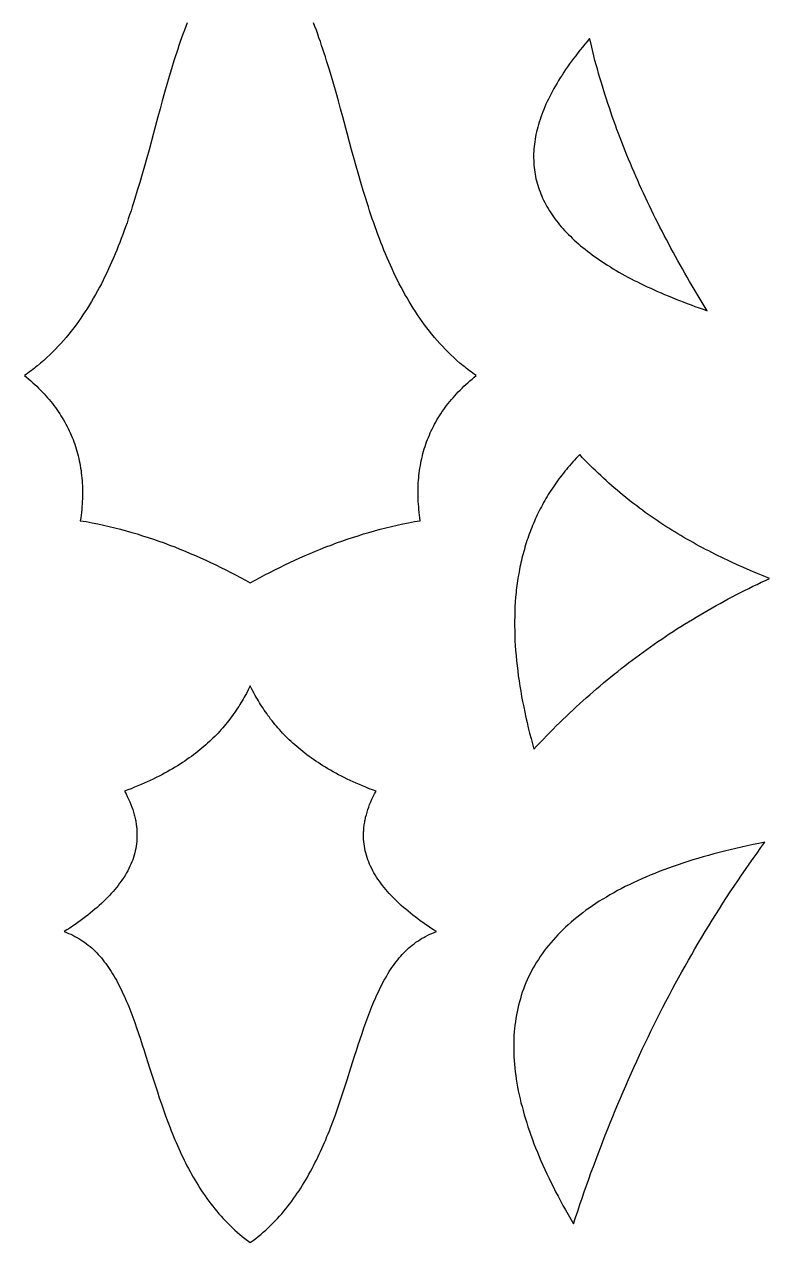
# Model space of a CAD drawing. Extents: x -4113 to -3113, y 1469 to 2469.
# Drawn here: x -3929.5 to -3853.3, y 1818.1 to 1942.6 of the extents above; entities that cross this region are included whole.
import ezdxf

# ---------------------------------------------------------------- set-up
doc = ezdxf.new("R2010")
doc.units = 0
doc.layers.add('PLAN_1', color=18, linetype='CONTINUOUS')

msp = doc.modelspace()

# ---------------------------------------------------------------- linework, layer by layer
at = {"layer": 'PLAN_1'}
msp.add_lwpolyline([(-3912.83, 1942.72), (-3912.97, 1942.34), (-3913.11, 1941.96), (-3913.25, 1941.58), (-3913.39, 1941.19), (-3913.53, 1940.81), (-3913.66, 1940.42), (-3913.79, 1940.02), (-3913.92, 1939.63), (-3914.05, 1939.24), (-3914.17, 1938.84), (-3914.42, 1938.04), (-3914.66, 1937.23), (-3914.9, 1936.42), (-3915.13, 1935.6), (-3915.36, 1934.77), (-3915.59, 1933.94), (-3915.82, 1933.11), (-3916.27, 1931.44), (-3916.72, 1929.76), (-3916.95, 1928.92), (-3917.19, 1928.09), (-3917.43, 1927.25), (-3917.67, 1926.42), (-3917.92, 1925.58), (-3918.17, 1924.76), (-3918.3, 1924.34), (-3918.43, 1923.93), (-3918.56, 1923.52), (-3918.7, 1923.11), (-3918.84, 1922.7), (-3918.97, 1922.3), (-3919.12, 1921.89), (-3919.26, 1921.49), (-3919.41, 1921.09), (-3919.56, 1920.69), (-3919.71, 1920.29), (-3919.86, 1919.9), (-3920.02, 1919.5), (-3920.18, 1919.11), (-3920.35, 1918.72), (-3920.51, 1918.34), (-3920.68, 1917.95), (-3920.86, 1917.57), (-3921.03, 1917.19), (-3921.22, 1916.81), (-3921.4, 1916.44), (-3921.59, 1916.07), (-3921.78, 1915.7), (-3921.98, 1915.33), (-3922.18, 1914.97), (-3922.38, 1914.61), (-3922.59, 1914.26), (-3922.8, 1913.91), (-3923.02, 1913.56), (-3923.24, 1913.21), (-3923.47, 1912.87), (-3923.7, 1912.53), (-3923.93, 1912.2), (-3924.17, 1911.87), (-3924.42, 1911.54), (-3924.67, 1911.22), (-3924.93, 1910.9), (-3925.19, 1910.58), (-3925.46, 1910.27), (-3925.73, 1909.97), (-3926.01, 1909.67), (-3926.29, 1909.37), (-3926.58, 1909.08), (-3926.87, 1908.79), (-3927.18, 1908.51), (-3927.48, 1908.23), (-3927.8, 1907.96), (-3928.12, 1907.69), (-3928.28, 1907.56), (-3928.44, 1907.43), (-3928.61, 1907.3), (-3928.78, 1907.17), (-3928.94, 1907.05), (-3929.11, 1906.92), (-3929.29, 1906.8), (-3929.46, 1906.68), (-3929.24, 1906.5), (-3929.02, 1906.32), (-3928.81, 1906.14), (-3928.61, 1905.95), (-3928.4, 1905.77), (-3928.2, 1905.58), (-3928.01, 1905.39), (-3927.82, 1905.2), (-3927.63, 1905.01), (-3927.45, 1904.81), (-3927.27, 1904.62), (-3927.1, 1904.42), (-3926.93, 1904.22), (-3926.76, 1904.02), (-3926.6, 1903.82), (-3926.44, 1903.62), (-3926.29, 1903.41), (-3926.14, 1903.2), (-3925.99, 1902.99), (-3925.85, 1902.78), (-3925.72, 1902.57), (-3925.58, 1902.36), (-3925.45, 1902.14), (-3925.33, 1901.92), (-3925.21, 1901.71), (-3925.09, 1901.49), (-3924.98, 1901.26), (-3924.87, 1901.04), (-3924.77, 1900.81), (-3924.67, 1900.59), (-3924.57, 1900.36), (-3924.48, 1900.13), (-3924.39, 1899.89), (-3924.31, 1899.66), (-3924.23, 1899.42), (-3924.16, 1899.19), (-3924.09, 1898.95), (-3924.02, 1898.71), (-3923.96, 1898.47), (-3923.9, 1898.22), (-3923.85, 1897.98), (-3923.8, 1897.73), (-3923.75, 1897.48), (-3923.71, 1897.23), (-3923.67, 1896.98), (-3923.64, 1896.72), (-3923.61, 1896.46), (-3923.58, 1896.21), (-3923.56, 1895.95), (-3923.54, 1895.69), (-3923.53, 1895.42), (-3923.52, 1895.16), (-3923.52, 1894.89), (-3923.52, 1894.63), (-3923.52, 1894.36), (-3923.53, 1894.08), (-3923.54, 1893.81), (-3923.56, 1893.54), (-3923.58, 1893.26), (-3923.6, 1892.98), (-3923.63, 1892.7), (-3923.66, 1892.42), (-3923.7, 1892.14), (-3923.74, 1891.85), (-3923.44, 1891.8), (-3923.14, 1891.75), (-3922.54, 1891.64), (-3921.95, 1891.52), (-3921.37, 1891.39), (-3920.78, 1891.26), (-3920.21, 1891.11), (-3919.63, 1890.97), (-3919.06, 1890.81), (-3918.49, 1890.65), (-3917.93, 1890.49), (-3917.37, 1890.31), (-3916.82, 1890.14), (-3916.27, 1889.95), (-3915.72, 1889.76), (-3915.17, 1889.57), (-3914.63, 1889.36), (-3914.09, 1889.16), (-3913.56, 1888.94), (-3913.03, 1888.73), (-3912.5, 1888.51), (-3911.97, 1888.28), (-3911.45, 1888.05), (-3910.93, 1887.81), (-3910.42, 1887.57), (-3909.9, 1887.32), (-3909.39, 1887.07), (-3908.88, 1886.82), (-3908.37, 1886.56), (-3907.87, 1886.3), (-3907.37, 1886.04), (-3906.87, 1885.77), (-3906.37, 1885.5), (-3905.87, 1885.77), (-3905.37, 1886.04), (-3904.87, 1886.3), (-3904.37, 1886.56), (-3903.86, 1886.82), (-3903.35, 1887.07), (-3902.84, 1887.32), (-3902.32, 1887.57), (-3901.81, 1887.81), (-3901.29, 1888.05), (-3900.76, 1888.28), (-3900.24, 1888.51), (-3899.71, 1888.73), (-3899.18, 1888.94), (-3898.64, 1889.16), (-3898.1, 1889.36), (-3897.56, 1889.57), (-3897.02, 1889.76), (-3896.47, 1889.95), (-3895.92, 1890.14), (-3895.36, 1890.31), (-3894.81, 1890.49), (-3894.24, 1890.65), (-3893.68, 1890.81), (-3893.11, 1890.97), (-3892.53, 1891.11), (-3891.95, 1891.26), (-3891.37, 1891.39), (-3890.78, 1891.52), (-3890.19, 1891.64), (-3889.6, 1891.75), (-3889.3, 1891.8), (-3889, 1891.85), (-3889.04, 1892.14), (-3889.08, 1892.42), (-3889.11, 1892.7), (-3889.14, 1892.98), (-3889.16, 1893.26), (-3889.18, 1893.54), (-3889.2, 1893.81), (-3889.21, 1894.08), (-3889.22, 1894.36), (-3889.22, 1894.63), (-3889.22, 1894.89), (-3889.22, 1895.16), (-3889.21, 1895.42), (-3889.2, 1895.69), (-3889.18, 1895.95), (-3889.16, 1896.21), (-3889.13, 1896.46), (-3889.11, 1896.72), (-3889.07, 1896.98), (-3889.03, 1897.23), (-3888.99, 1897.48), (-3888.95, 1897.73), (-3888.9, 1897.98), (-3888.84, 1898.22), (-3888.78, 1898.47), (-3888.72, 1898.71), (-3888.66, 1898.95), (-3888.59, 1899.19), (-3888.51, 1899.42), (-3888.43, 1899.66), (-3888.35, 1899.89), (-3888.26, 1900.13), (-3888.17, 1900.36), (-3888.07, 1900.59), (-3887.97, 1900.81), (-3887.87, 1901.04), (-3887.76, 1901.26), (-3887.65, 1901.49), (-3887.53, 1901.71), (-3887.41, 1901.92), (-3887.29, 1902.14), (-3887.16, 1902.36), (-3887.03, 1902.57), (-3886.89, 1902.78), (-3886.75, 1902.99), (-3886.6, 1903.2), (-3886.45, 1903.41), (-3886.3, 1903.62), (-3886.14, 1903.82), (-3885.98, 1904.02), (-3885.81, 1904.22), (-3885.64, 1904.42), (-3885.47, 1904.62), (-3885.29, 1904.81), (-3885.11, 1905.01), (-3884.92, 1905.2), (-3884.73, 1905.39), (-3884.53, 1905.58), (-3884.33, 1905.77), (-3884.13, 1905.95), (-3883.92, 1906.14), (-3883.71, 1906.32), (-3883.49, 1906.5), (-3883.27, 1906.68), (-3883.45, 1906.8), (-3883.62, 1906.92), (-3883.79, 1907.05), (-3883.96, 1907.17), (-3884.13, 1907.3), (-3884.29, 1907.43), (-3884.45, 1907.56), (-3884.62, 1907.69), (-3884.94, 1907.96), (-3885.25, 1908.23), (-3885.56, 1908.51), (-3885.86, 1908.79), (-3886.15, 1909.08), (-3886.44, 1909.37), (-3886.73, 1909.67), (-3887, 1909.97), (-3887.28, 1910.27), (-3887.54, 1910.58), (-3887.81, 1910.9), (-3888.06, 1911.22), (-3888.31, 1911.54), (-3888.56, 1911.87), (-3888.8, 1912.2), (-3889.04, 1912.53), (-3889.27, 1912.87), (-3889.49, 1913.21), (-3889.71, 1913.56), (-3889.93, 1913.91), (-3890.14, 1914.26), (-3890.35, 1914.61), (-3890.56, 1914.97), (-3890.76, 1915.33), (-3890.95, 1915.7), (-3891.15, 1916.07), (-3891.33, 1916.44), (-3891.52, 1916.81), (-3891.7, 1917.19), (-3891.88, 1917.57), (-3892.05, 1917.95), (-3892.22, 1918.34), (-3892.39, 1918.72), (-3892.55, 1919.11), (-3892.71, 1919.5), (-3892.87, 1919.9), (-3893.02, 1920.29), (-3893.18, 1920.69), (-3893.33, 1921.09), (-3893.47, 1921.49), (-3893.62, 1921.89), (-3893.76, 1922.3), (-3893.9, 1922.7), (-3894.04, 1923.11), (-3894.17, 1923.52), (-3894.3, 1923.93), (-3894.44, 1924.34), (-3894.57, 1924.76), (-3894.82, 1925.58), (-3895.07, 1926.42), (-3895.31, 1927.25), (-3895.55, 1928.09), (-3895.78, 1928.92), (-3896.01, 1929.76), (-3896.47, 1931.44), (-3896.92, 1933.11), (-3897.15, 1933.94), (-3897.37, 1934.77), (-3897.6, 1935.6), (-3897.84, 1936.42), (-3898.08, 1937.23), (-3898.32, 1938.04), (-3898.57, 1938.84), (-3898.69, 1939.24), (-3898.82, 1939.63), (-3898.95, 1940.02), (-3899.08, 1940.42), (-3899.21, 1940.81), (-3899.35, 1941.19), (-3899.48, 1941.58), (-3899.62, 1941.96), (-3899.77, 1942.34), (-3899.91, 1942.72)], dxfattribs=at)
for points in [[(-3871.69, 1941.12), (-3871.94, 1940.83), (-3872.19, 1940.53), (-3872.42, 1940.24), (-3872.66, 1939.95), (-3872.89, 1939.66), (-3873.11, 1939.37), (-3873.33, 1939.09), (-3873.54, 1938.8), (-3873.74, 1938.52), (-3873.94, 1938.23), (-3874.14, 1937.95), (-3874.33, 1937.67), (-3874.51, 1937.39), (-3874.69, 1937.12), (-3874.86, 1936.84), (-3875.02, 1936.56), (-3875.18, 1936.29), (-3875.34, 1936.02), (-3875.49, 1935.75), (-3875.63, 1935.48), (-3875.77, 1935.21), (-3875.9, 1934.94), (-3876.03, 1934.67), (-3876.15, 1934.41), (-3876.26, 1934.14), (-3876.37, 1933.88), (-3876.48, 1933.62), (-3876.58, 1933.36), (-3876.67, 1933.1), (-3876.76, 1932.84), (-3876.84, 1932.59), (-3876.92, 1932.33), (-3876.99, 1932.08), (-3877.05, 1931.82), (-3877.11, 1931.57), (-3877.17, 1931.32), (-3877.22, 1931.07), (-3877.26, 1930.83), (-3877.3, 1930.58), (-3877.33, 1930.33), (-3877.36, 1930.09), (-3877.38, 1929.85), (-3877.39, 1929.6), (-3877.41, 1929.36), (-3877.41, 1929.12), (-3877.41, 1928.89), (-3877.4, 1928.65), (-3877.39, 1928.41), (-3877.38, 1928.18), (-3877.36, 1927.95), (-3877.33, 1927.71), (-3877.3, 1927.48), (-3877.26, 1927.25), (-3877.22, 1927.02), (-3877.17, 1926.8), (-3877.11, 1926.57), (-3877.05, 1926.35), (-3876.99, 1926.12), (-3876.92, 1925.9), (-3876.84, 1925.68), (-3876.76, 1925.46), (-3876.68, 1925.24), (-3876.59, 1925.02), (-3876.49, 1924.8), (-3876.39, 1924.59), (-3876.28, 1924.37), (-3876.17, 1924.16), (-3876.05, 1923.95), (-3875.93, 1923.74), (-3875.8, 1923.53), (-3875.67, 1923.32), (-3875.53, 1923.11), (-3875.39, 1922.91), (-3875.24, 1922.7), (-3875.08, 1922.5), (-3874.92, 1922.3), (-3874.76, 1922.09), (-3874.59, 1921.89), (-3874.42, 1921.7), (-3874.24, 1921.5), (-3874.05, 1921.3), (-3873.86, 1921.1), (-3873.66, 1920.91), (-3873.46, 1920.72), (-3873.26, 1920.52), (-3873.05, 1920.33), (-3872.83, 1920.14), (-3872.61, 1919.95), (-3872.38, 1919.77), (-3872.15, 1919.58), (-3871.92, 1919.39), (-3871.68, 1919.21), (-3871.43, 1919.03), (-3871.18, 1918.85), (-3870.92, 1918.66), (-3870.66, 1918.48), (-3870.39, 1918.31), (-3870.12, 1918.13), (-3869.85, 1917.95), (-3869.56, 1917.78), (-3869.28, 1917.6), (-3868.99, 1917.43), (-3868.69, 1917.26), (-3868.39, 1917.09), (-3868.08, 1916.92), (-3867.77, 1916.75), (-3867.45, 1916.58), (-3867.13, 1916.41), (-3866.81, 1916.25), (-3866.48, 1916.08), (-3866.14, 1915.92), (-3865.8, 1915.76), (-3865.45, 1915.6), (-3865.1, 1915.44), (-3864.75, 1915.28), (-3864.38, 1915.12), (-3864.02, 1914.97), (-3863.65, 1914.81), (-3863.27, 1914.66), (-3862.89, 1914.5), (-3862.51, 1914.35), (-3862.12, 1914.2), (-3861.72, 1914.05), (-3861.32, 1913.9), (-3860.92, 1913.75), (-3860.51, 1913.6), (-3860.1, 1913.46), (-3859.68, 1913.31), (-3860.2, 1914.16), (-3860.71, 1915.01), (-3861.22, 1915.86), (-3861.47, 1916.29), (-3861.71, 1916.72), (-3861.96, 1917.14), (-3862.2, 1917.57), (-3862.44, 1918), (-3862.68, 1918.42), (-3862.92, 1918.85), (-3863.15, 1919.28), (-3863.38, 1919.71), (-3863.61, 1920.14), (-3863.84, 1920.57), (-3864.06, 1921), (-3864.29, 1921.42), (-3864.51, 1921.85), (-3864.72, 1922.29), (-3864.94, 1922.72), (-3865.15, 1923.15), (-3865.36, 1923.58), (-3865.57, 1924.01), (-3865.78, 1924.44), (-3865.98, 1924.87), (-3866.18, 1925.31), (-3866.38, 1925.74), (-3866.58, 1926.17), (-3866.77, 1926.61), (-3866.96, 1927.04), (-3867.15, 1927.47), (-3867.34, 1927.91), (-3867.52, 1928.34), (-3867.7, 1928.78), (-3867.88, 1929.21), (-3868.06, 1929.65), (-3868.23, 1930.09), (-3868.4, 1930.52), (-3868.57, 1930.96), (-3868.73, 1931.4), (-3868.9, 1931.84), (-3869.06, 1932.27), (-3869.22, 1932.71), (-3869.37, 1933.15), (-3869.52, 1933.59), (-3869.67, 1934.03), (-3869.82, 1934.47), (-3869.96, 1934.91), (-3870.11, 1935.35), (-3870.24, 1935.79), (-3870.38, 1936.24), (-3870.51, 1936.68), (-3870.64, 1937.12), (-3870.77, 1937.56), (-3870.9, 1938.01), (-3871.02, 1938.45), (-3871.14, 1938.89), (-3871.25, 1939.34), (-3871.37, 1939.78), (-3871.48, 1940.23), (-3871.58, 1940.67)], [(-3853.29, 1885.95), (-3853.96, 1886.22), (-3854.63, 1886.49), (-3855.29, 1886.77), (-3855.95, 1887.06), (-3856.61, 1887.35), (-3857.26, 1887.65), (-3857.59, 1887.8), (-3857.91, 1887.96), (-3858.24, 1888.11), (-3858.56, 1888.27), (-3858.88, 1888.43), (-3859.2, 1888.59), (-3859.52, 1888.76), (-3859.84, 1888.92), (-3860.16, 1889.09), (-3860.48, 1889.26), (-3860.79, 1889.43), (-3861.11, 1889.61), (-3861.42, 1889.78), (-3861.74, 1889.96), (-3862.05, 1890.14), (-3862.36, 1890.32), (-3862.67, 1890.51), (-3862.98, 1890.7), (-3863.28, 1890.89), (-3863.59, 1891.08), (-3863.89, 1891.27), (-3864.2, 1891.47), (-3864.5, 1891.67), (-3864.8, 1891.87), (-3865.1, 1892.07), (-3865.4, 1892.28), (-3865.7, 1892.49), (-3866, 1892.7), (-3866.29, 1892.91), (-3866.58, 1893.13), (-3866.88, 1893.35), (-3867.17, 1893.57), (-3867.46, 1893.79), (-3867.75, 1894.02), (-3868.03, 1894.25), (-3868.32, 1894.48), (-3868.6, 1894.72), (-3868.89, 1894.96), (-3869.17, 1895.2), (-3869.45, 1895.44), (-3869.73, 1895.69), (-3870.01, 1895.94), (-3870.28, 1896.19), (-3870.56, 1896.45), (-3870.83, 1896.7), (-3871.1, 1896.97), (-3871.37, 1897.23), (-3871.64, 1897.5), (-3871.91, 1897.77), (-3872.17, 1898.04), (-3872.44, 1898.32), (-3872.7, 1898.6), (-3872.88, 1898.42), (-3873.06, 1898.23), (-3873.23, 1898.04), (-3873.4, 1897.85), (-3873.57, 1897.66), (-3873.74, 1897.47), (-3873.9, 1897.28), (-3874.06, 1897.09), (-3874.22, 1896.9), (-3874.37, 1896.71), (-3874.53, 1896.51), (-3874.68, 1896.32), (-3874.82, 1896.12), (-3874.97, 1895.92), (-3875.11, 1895.72), (-3875.25, 1895.52), (-3875.39, 1895.32), (-3875.52, 1895.12), (-3875.65, 1894.92), (-3875.78, 1894.72), (-3875.91, 1894.51), (-3876.03, 1894.31), (-3876.16, 1894.1), (-3876.28, 1893.9), (-3876.39, 1893.69), (-3876.51, 1893.48), (-3876.62, 1893.27), (-3876.73, 1893.06), (-3876.84, 1892.85), (-3876.94, 1892.64), (-3877.04, 1892.43), (-3877.14, 1892.22), (-3877.24, 1892), (-3877.34, 1891.79), (-3877.43, 1891.57), (-3877.52, 1891.36), (-3877.61, 1891.14), (-3877.69, 1890.92), (-3877.78, 1890.7), (-3877.86, 1890.48), (-3877.94, 1890.26), (-3878.01, 1890.04), (-3878.09, 1889.82), (-3878.16, 1889.6), (-3878.23, 1889.37), (-3878.3, 1889.15), (-3878.36, 1888.92), (-3878.43, 1888.7), (-3878.49, 1888.47), (-3878.55, 1888.24), (-3878.61, 1888.01), (-3878.66, 1887.79), (-3878.71, 1887.56), (-3878.76, 1887.33), (-3878.81, 1887.09), (-3878.86, 1886.86), (-3878.9, 1886.63), (-3878.94, 1886.4), (-3878.98, 1886.16), (-3879.02, 1885.93), (-3879.06, 1885.69), (-3879.09, 1885.46), (-3879.12, 1885.22), (-3879.15, 1884.98), (-3879.18, 1884.74), (-3879.2, 1884.5), (-3879.23, 1884.26), (-3879.25, 1884.02), (-3879.29, 1883.54), (-3879.32, 1883.06), (-3879.34, 1882.57), (-3879.35, 1882.08), (-3879.36, 1881.58), (-3879.36, 1881.09), (-3879.35, 1880.59), (-3879.34, 1880.09), (-3879.32, 1879.58), (-3879.29, 1879.08), (-3879.25, 1878.57), (-3879.21, 1878.06), (-3879.16, 1877.54), (-3879.11, 1877.03), (-3879.04, 1876.51), (-3878.98, 1875.99), (-3878.9, 1875.47), (-3878.82, 1874.94), (-3878.73, 1874.42), (-3878.64, 1873.89), (-3878.54, 1873.36), (-3878.43, 1872.83), (-3878.32, 1872.29), (-3878.21, 1871.75), (-3878.08, 1871.22), (-3877.96, 1870.68), (-3877.82, 1870.13), (-3877.68, 1869.59), (-3877.54, 1869.04), (-3877.39, 1868.49), (-3877.07, 1868.84), (-3876.74, 1869.18), (-3876.42, 1869.53), (-3876.09, 1869.87), (-3875.76, 1870.2), (-3875.43, 1870.54), (-3875.1, 1870.87), (-3874.76, 1871.2), (-3874.43, 1871.53), (-3874.09, 1871.85), (-3873.75, 1872.18), (-3873.41, 1872.5), (-3873.07, 1872.81), (-3872.72, 1873.13), (-3872.38, 1873.44), (-3872.03, 1873.76), (-3871.68, 1874.06), (-3871.33, 1874.37), (-3870.97, 1874.67), (-3870.62, 1874.98), (-3870.26, 1875.28), (-3869.9, 1875.57), (-3869.54, 1875.87), (-3869.18, 1876.16), (-3868.82, 1876.45), (-3868.45, 1876.74), (-3868.09, 1877.02), (-3867.72, 1877.31), (-3867.35, 1877.59), (-3866.97, 1877.87), (-3866.6, 1878.14), (-3866.23, 1878.42), (-3865.85, 1878.69), (-3865.47, 1878.96), (-3865.09, 1879.22), (-3864.71, 1879.49), (-3864.32, 1879.75), (-3863.94, 1880.01), (-3863.55, 1880.27), (-3863.16, 1880.52), (-3862.77, 1880.78), (-3862.37, 1881.03), (-3861.98, 1881.27), (-3861.58, 1881.52), (-3861.19, 1881.76), (-3860.79, 1882), (-3860.38, 1882.24), (-3859.98, 1882.48), (-3859.58, 1882.71), (-3859.17, 1882.95), (-3858.76, 1883.18), (-3858.35, 1883.4), (-3857.94, 1883.63), (-3857.53, 1883.85), (-3857.11, 1884.07), (-3856.69, 1884.29), (-3856.27, 1884.5), (-3855.85, 1884.72), (-3855.43, 1884.93), (-3855.01, 1885.14), (-3854.58, 1885.34), (-3854.15, 1885.55), (-3853.72, 1885.75)], [(-3906.37, 1874.96), (-3906.57, 1874.57), (-3906.77, 1874.19), (-3906.88, 1874), (-3906.98, 1873.81), (-3907.09, 1873.62), (-3907.2, 1873.43), (-3907.32, 1873.24), (-3907.43, 1873.06), (-3907.55, 1872.87), (-3907.67, 1872.68), (-3907.8, 1872.5), (-3907.92, 1872.31), (-3908.05, 1872.13), (-3908.18, 1871.94), (-3908.32, 1871.76), (-3908.46, 1871.58), (-3908.6, 1871.39), (-3908.74, 1871.21), (-3908.89, 1871.03), (-3909.04, 1870.85), (-3909.19, 1870.67), (-3909.35, 1870.5), (-3909.51, 1870.32), (-3909.67, 1870.14), (-3909.84, 1869.97), (-3910.01, 1869.79), (-3910.19, 1869.62), (-3910.37, 1869.44), (-3910.55, 1869.27), (-3910.74, 1869.1), (-3910.93, 1868.93), (-3911.12, 1868.76), (-3911.32, 1868.59), (-3911.52, 1868.42), (-3911.73, 1868.26), (-3911.94, 1868.09), (-3912.16, 1867.93), (-3912.38, 1867.76), (-3912.61, 1867.6), (-3912.84, 1867.44), (-3913.07, 1867.28), (-3913.31, 1867.12), (-3913.55, 1866.96), (-3913.8, 1866.8), (-3914.06, 1866.65), (-3914.32, 1866.49), (-3914.58, 1866.34), (-3914.85, 1866.19), (-3915.13, 1866.04), (-3915.41, 1865.89), (-3915.7, 1865.74), (-3915.99, 1865.59), (-3916.28, 1865.45), (-3916.59, 1865.3), (-3916.9, 1865.16), (-3917.21, 1865.02), (-3917.53, 1864.88), (-3917.86, 1864.74), (-3918.19, 1864.6), (-3918.53, 1864.46), (-3918.87, 1864.33), (-3919.22, 1864.2), (-3919.07, 1863.92), (-3918.94, 1863.65), (-3918.81, 1863.38), (-3918.69, 1863.11), (-3918.58, 1862.85), (-3918.48, 1862.58), (-3918.39, 1862.32), (-3918.3, 1862.06), (-3918.23, 1861.8), (-3918.2, 1861.67), (-3918.17, 1861.54), (-3918.14, 1861.42), (-3918.11, 1861.29), (-3918.08, 1861.16), (-3918.06, 1861.03), (-3918.04, 1860.91), (-3918.02, 1860.78), (-3918, 1860.66), (-3917.99, 1860.53), (-3917.98, 1860.41), (-3917.97, 1860.28), (-3917.96, 1860.16), (-3917.95, 1860.04), (-3917.95, 1859.91), (-3917.95, 1859.79), (-3917.95, 1859.67), (-3917.95, 1859.55), (-3917.95, 1859.43), (-3917.96, 1859.31), (-3917.98, 1859.07), (-3918, 1858.83), (-3918.04, 1858.59), (-3918.08, 1858.36), (-3918.13, 1858.12), (-3918.18, 1857.89), (-3918.25, 1857.66), (-3918.32, 1857.43), (-3918.39, 1857.2), (-3918.48, 1856.98), (-3918.57, 1856.75), (-3918.67, 1856.53), (-3918.78, 1856.31), (-3918.89, 1856.08), (-3919.01, 1855.87), (-3919.14, 1855.65), (-3919.27, 1855.43), (-3919.42, 1855.22), (-3919.56, 1855), (-3919.72, 1854.79), (-3919.88, 1854.58), (-3920.04, 1854.37), (-3920.21, 1854.16), (-3920.39, 1853.95), (-3920.58, 1853.74), (-3920.77, 1853.54), (-3920.96, 1853.34), (-3921.16, 1853.13), (-3921.37, 1852.93), (-3921.58, 1852.73), (-3921.8, 1852.53), (-3922.03, 1852.33), (-3922.26, 1852.14), (-3922.49, 1851.94), (-3922.73, 1851.74), (-3922.97, 1851.55), (-3923.22, 1851.36), (-3923.48, 1851.17), (-3923.74, 1850.97), (-3924, 1850.78), (-3924.27, 1850.59), (-3924.55, 1850.41), (-3924.83, 1850.22), (-3925.11, 1850.03), (-3925.4, 1849.85), (-3925.17, 1849.76), (-3924.94, 1849.67), (-3924.72, 1849.58), (-3924.51, 1849.48), (-3924.3, 1849.37), (-3924.09, 1849.26), (-3923.89, 1849.14), (-3923.69, 1849.02), (-3923.49, 1848.89), (-3923.3, 1848.76), (-3923.11, 1848.62), (-3922.93, 1848.48), (-3922.75, 1848.33), (-3922.58, 1848.18), (-3922.4, 1848.02), (-3922.23, 1847.86), (-3922.07, 1847.69), (-3921.91, 1847.51), (-3921.75, 1847.34), (-3921.59, 1847.16), (-3921.44, 1846.97), (-3921.29, 1846.78), (-3921.14, 1846.59), (-3921, 1846.39), (-3920.86, 1846.18), (-3920.72, 1845.98), (-3920.58, 1845.77), (-3920.45, 1845.55), (-3920.32, 1845.33), (-3920.19, 1845.11), (-3920.06, 1844.89), (-3919.94, 1844.66), (-3919.81, 1844.43), (-3919.69, 1844.19), (-3919.58, 1843.95), (-3919.46, 1843.71), (-3919.35, 1843.46), (-3919.23, 1843.21), (-3919.12, 1842.96), (-3919.01, 1842.71), (-3918.9, 1842.45), (-3918.8, 1842.19), (-3918.69, 1841.93), (-3918.59, 1841.66), (-3918.38, 1841.12), (-3918.18, 1840.58), (-3917.99, 1840.02), (-3917.79, 1839.45), (-3917.6, 1838.88), (-3917.41, 1838.3), (-3917.22, 1837.72), (-3917.03, 1837.13), (-3916.66, 1835.93), (-3916.27, 1834.72), (-3916.07, 1834.1), (-3915.87, 1833.49), (-3915.67, 1832.88), (-3915.46, 1832.26), (-3915.25, 1831.65), (-3915.03, 1831.03), (-3914.8, 1830.42), (-3914.57, 1829.81), (-3914.45, 1829.5), (-3914.33, 1829.2), (-3914.21, 1828.9), (-3914.08, 1828.59), (-3913.95, 1828.29), (-3913.82, 1827.99), (-3913.69, 1827.69), (-3913.55, 1827.39), (-3913.42, 1827.1), (-3913.28, 1826.8), (-3913.13, 1826.51), (-3912.99, 1826.21), (-3912.84, 1825.92), (-3912.69, 1825.63), (-3912.53, 1825.34), (-3912.37, 1825.06), (-3912.21, 1824.77), (-3912.05, 1824.49), (-3911.88, 1824.21), (-3911.71, 1823.93), (-3911.54, 1823.65), (-3911.36, 1823.38), (-3911.18, 1823.11), (-3910.99, 1822.84), (-3910.8, 1822.57), (-3910.61, 1822.31), (-3910.41, 1822.04), (-3910.21, 1821.79), (-3910, 1821.53), (-3909.79, 1821.28), (-3909.58, 1821.02), (-3909.36, 1820.78), (-3909.14, 1820.53), (-3908.91, 1820.29), (-3908.68, 1820.05), (-3908.44, 1819.82), (-3908.2, 1819.59), (-3907.95, 1819.36), (-3907.7, 1819.14), (-3907.45, 1818.91), (-3907.19, 1818.7), (-3906.92, 1818.48), (-3906.65, 1818.28), (-3906.37, 1818.07), (-3906.09, 1818.28), (-3905.82, 1818.48), (-3905.56, 1818.7), (-3905.3, 1818.91), (-3905.04, 1819.14), (-3904.79, 1819.36), (-3904.54, 1819.59), (-3904.3, 1819.82), (-3904.06, 1820.05), (-3903.83, 1820.29), (-3903.6, 1820.53), (-3903.38, 1820.78), (-3903.16, 1821.02), (-3902.95, 1821.28), (-3902.74, 1821.53), (-3902.53, 1821.79), (-3902.33, 1822.04), (-3902.14, 1822.31), (-3901.94, 1822.57), (-3901.75, 1822.84), (-3901.57, 1823.11), (-3901.39, 1823.38), (-3901.21, 1823.65), (-3901.03, 1823.93), (-3900.86, 1824.21), (-3900.69, 1824.49), (-3900.53, 1824.77), (-3900.37, 1825.06), (-3900.21, 1825.34), (-3900.06, 1825.63), (-3899.9, 1825.92), (-3899.76, 1826.21), (-3899.61, 1826.51), (-3899.47, 1826.8), (-3899.33, 1827.1), (-3899.19, 1827.39), (-3899.05, 1827.69), (-3898.92, 1827.99), (-3898.79, 1828.29), (-3898.66, 1828.59), (-3898.54, 1828.9), (-3898.41, 1829.2), (-3898.29, 1829.5), (-3898.17, 1829.81), (-3897.94, 1830.42), (-3897.71, 1831.03), (-3897.49, 1831.65), (-3897.28, 1832.26), (-3897.07, 1832.88), (-3896.87, 1833.49), (-3896.67, 1834.1), (-3896.47, 1834.72), (-3896.09, 1835.93), (-3895.71, 1837.13), (-3895.52, 1837.72), (-3895.33, 1838.3), (-3895.14, 1838.88), (-3894.95, 1839.45), (-3894.76, 1840.02), (-3894.56, 1840.58), (-3894.36, 1841.12), (-3894.15, 1841.66), (-3894.05, 1841.93), (-3893.95, 1842.19), (-3893.84, 1842.45), (-3893.73, 1842.71), (-3893.62, 1842.96), (-3893.51, 1843.21), (-3893.4, 1843.46), (-3893.28, 1843.71), (-3893.17, 1843.95), (-3893.05, 1844.19), (-3892.93, 1844.43), (-3892.81, 1844.66), (-3892.68, 1844.89), (-3892.56, 1845.11), (-3892.43, 1845.33), (-3892.3, 1845.55), (-3892.16, 1845.77), (-3892.03, 1845.98), (-3891.89, 1846.18), (-3891.75, 1846.39), (-3891.6, 1846.59), (-3891.45, 1846.78), (-3891.3, 1846.97), (-3891.15, 1847.16), (-3891, 1847.34), (-3890.84, 1847.51), (-3890.67, 1847.69), (-3890.51, 1847.86), (-3890.34, 1848.02), (-3890.17, 1848.18), (-3889.99, 1848.33), (-3889.81, 1848.48), (-3889.63, 1848.62), (-3889.44, 1848.76), (-3889.25, 1848.89), (-3889.05, 1849.02), (-3888.86, 1849.14), (-3888.65, 1849.26), (-3888.45, 1849.37), (-3888.23, 1849.48), (-3888.02, 1849.58), (-3887.8, 1849.67), (-3887.57, 1849.76), (-3887.34, 1849.85), (-3887.63, 1850.03), (-3887.92, 1850.22), (-3888.19, 1850.41), (-3888.47, 1850.59), (-3888.74, 1850.78), (-3889, 1850.97), (-3889.26, 1851.17), (-3889.52, 1851.36), (-3889.77, 1851.55), (-3890.01, 1851.74), (-3890.25, 1851.94), (-3890.49, 1852.14), (-3890.72, 1852.33), (-3890.94, 1852.53), (-3891.16, 1852.73), (-3891.37, 1852.93), (-3891.58, 1853.13), (-3891.78, 1853.34), (-3891.98, 1853.54), (-3892.17, 1853.74), (-3892.35, 1853.95), (-3892.53, 1854.16), (-3892.7, 1854.37), (-3892.87, 1854.58), (-3893.03, 1854.79), (-3893.18, 1855), (-3893.33, 1855.22), (-3893.47, 1855.43), (-3893.6, 1855.65), (-3893.73, 1855.87), (-3893.85, 1856.08), (-3893.96, 1856.31), (-3894.07, 1856.53), (-3894.17, 1856.75), (-3894.26, 1856.98), (-3894.35, 1857.2), (-3894.43, 1857.43), (-3894.5, 1857.66), (-3894.56, 1857.89), (-3894.62, 1858.12), (-3894.67, 1858.36), (-3894.71, 1858.59), (-3894.74, 1858.83), (-3894.77, 1859.07), (-3894.79, 1859.31), (-3894.79, 1859.43), (-3894.8, 1859.55), (-3894.8, 1859.67), (-3894.8, 1859.79), (-3894.8, 1859.91), (-3894.79, 1860.04), (-3894.78, 1860.16), (-3894.78, 1860.28), (-3894.77, 1860.41), (-3894.75, 1860.53), (-3894.74, 1860.66), (-3894.72, 1860.78), (-3894.7, 1860.91), (-3894.68, 1861.03), (-3894.66, 1861.16), (-3894.64, 1861.29), (-3894.61, 1861.42), (-3894.58, 1861.54), (-3894.51, 1861.8), (-3894.44, 1862.06), (-3894.36, 1862.32), (-3894.27, 1862.58), (-3894.17, 1862.85), (-3894.06, 1863.11), (-3893.94, 1863.38), (-3893.81, 1863.65), (-3893.67, 1863.92), (-3893.52, 1864.2), (-3893.88, 1864.33), (-3894.22, 1864.46), (-3894.56, 1864.6), (-3894.89, 1864.74), (-3895.22, 1864.88), (-3895.54, 1865.02), (-3895.85, 1865.16), (-3896.16, 1865.3), (-3896.46, 1865.45), (-3896.76, 1865.59), (-3897.05, 1865.74), (-3897.34, 1865.89), (-3897.62, 1866.04), (-3897.89, 1866.19), (-3898.16, 1866.34), (-3898.43, 1866.49), (-3898.69, 1866.65), (-3898.94, 1866.8), (-3899.19, 1866.96), (-3899.43, 1867.12), (-3899.67, 1867.28), (-3899.91, 1867.44), (-3900.14, 1867.6), (-3900.36, 1867.76), (-3900.58, 1867.93), (-3900.8, 1868.09), (-3901.01, 1868.26), (-3901.22, 1868.42), (-3901.42, 1868.59), (-3901.62, 1868.76), (-3901.82, 1868.93), (-3902.01, 1869.1), (-3902.19, 1869.27), (-3902.38, 1869.44), (-3902.56, 1869.62), (-3902.73, 1869.79), (-3902.9, 1869.97), (-3903.07, 1870.14), (-3903.23, 1870.32), (-3903.39, 1870.5), (-3903.55, 1870.67), (-3903.7, 1870.85), (-3903.85, 1871.03), (-3904, 1871.21), (-3904.15, 1871.39), (-3904.29, 1871.58), (-3904.42, 1871.76), (-3904.56, 1871.94), (-3904.69, 1872.13), (-3904.82, 1872.31), (-3904.95, 1872.5), (-3905.07, 1872.68), (-3905.19, 1872.87), (-3905.31, 1873.06), (-3905.43, 1873.24), (-3905.54, 1873.43), (-3905.65, 1873.62), (-3905.76, 1873.81), (-3905.87, 1874), (-3905.97, 1874.19), (-3906.17, 1874.57)], [(-3853.77, 1859), (-3854.38, 1858.87), (-3854.99, 1858.75), (-3855.59, 1858.62), (-3856.18, 1858.49), (-3856.76, 1858.36), (-3857.33, 1858.22), (-3857.9, 1858.08), (-3858.46, 1857.94), (-3859.01, 1857.79), (-3859.55, 1857.64), (-3860.09, 1857.49), (-3860.62, 1857.34), (-3861.14, 1857.18), (-3861.65, 1857.02), (-3862.16, 1856.85), (-3862.65, 1856.69), (-3863.15, 1856.52), (-3863.63, 1856.34), (-3864.1, 1856.17), (-3864.57, 1855.99), (-3865.03, 1855.81), (-3865.49, 1855.62), (-3865.93, 1855.43), (-3866.37, 1855.24), (-3866.8, 1855.05), (-3867.23, 1854.85), (-3867.64, 1854.65), (-3868.05, 1854.45), (-3868.45, 1854.24), (-3868.85, 1854.04), (-3869.23, 1853.82), (-3869.61, 1853.61), (-3869.98, 1853.39), (-3870.35, 1853.17), (-3870.71, 1852.95), (-3871.06, 1852.72), (-3871.4, 1852.49), (-3871.73, 1852.26), (-3872.06, 1852.03), (-3872.38, 1851.79), (-3872.7, 1851.55), (-3873, 1851.31), (-3873.3, 1851.06), (-3873.59, 1850.81), (-3873.88, 1850.56), (-3874.16, 1850.3), (-3874.43, 1850.05), (-3874.69, 1849.78), (-3874.94, 1849.52), (-3875.19, 1849.25), (-3875.43, 1848.99), (-3875.67, 1848.71), (-3875.9, 1848.44), (-3876.12, 1848.16), (-3876.33, 1847.88), (-3876.53, 1847.6), (-3876.73, 1847.31), (-3876.92, 1847.02), (-3877.11, 1846.73), (-3877.29, 1846.43), (-3877.46, 1846.14), (-3877.62, 1845.84), (-3877.78, 1845.53), (-3877.93, 1845.23), (-3878.07, 1844.92), (-3878.2, 1844.61), (-3878.33, 1844.29), (-3878.45, 1843.97), (-3878.57, 1843.65), (-3878.67, 1843.33), (-3878.77, 1843), (-3878.87, 1842.68), (-3878.95, 1842.35), (-3879.03, 1842.01), (-3879.11, 1841.67), (-3879.17, 1841.34), (-3879.23, 1840.99), (-3879.28, 1840.65), (-3879.33, 1840.3), (-3879.37, 1839.95), (-3879.4, 1839.6), (-3879.42, 1839.24), (-3879.44, 1838.88), (-3879.45, 1838.52), (-3879.45, 1838.16), (-3879.45, 1837.79), (-3879.44, 1837.42), (-3879.43, 1837.05), (-3879.4, 1836.67), (-3879.37, 1836.3), (-3879.34, 1835.92), (-3879.29, 1835.53), (-3879.24, 1835.15), (-3879.19, 1834.76), (-3879.12, 1834.37), (-3879.05, 1833.97), (-3878.98, 1833.58), (-3878.89, 1833.18), (-3878.8, 1832.78), (-3878.71, 1832.37), (-3878.6, 1831.97), (-3878.49, 1831.56), (-3878.38, 1831.14), (-3878.25, 1830.73), (-3878.12, 1830.31), (-3877.99, 1829.89), (-3877.84, 1829.47), (-3877.69, 1829.04), (-3877.54, 1828.61), (-3877.38, 1828.18), (-3877.21, 1827.75), (-3877.03, 1827.31), (-3876.85, 1826.88), (-3876.66, 1826.43), (-3876.46, 1825.99), (-3876.26, 1825.54), (-3876.05, 1825.1), (-3875.84, 1824.64), (-3875.62, 1824.19), (-3875.39, 1823.73), (-3875.16, 1823.27), (-3874.92, 1822.81), (-3874.67, 1822.35), (-3874.42, 1821.88), (-3874.16, 1821.41), (-3873.89, 1820.94), (-3873.62, 1820.46), (-3873.34, 1819.99), (-3873.13, 1820.64), (-3872.91, 1821.3), (-3872.69, 1821.95), (-3872.46, 1822.6), (-3872.24, 1823.25), (-3872.01, 1823.9), (-3871.78, 1824.55), (-3871.55, 1825.2), (-3871.31, 1825.84), (-3871.07, 1826.49), (-3870.83, 1827.13), (-3870.59, 1827.77), (-3870.34, 1828.41), (-3870.09, 1829.05), (-3869.84, 1829.69), (-3869.59, 1830.32), (-3869.33, 1830.96), (-3869.07, 1831.59), (-3868.81, 1832.22), (-3868.54, 1832.85), (-3868.27, 1833.48), (-3868, 1834.11), (-3867.72, 1834.73), (-3867.45, 1835.36), (-3867.17, 1835.98), (-3866.88, 1836.6), (-3866.6, 1837.22), (-3866.31, 1837.84), (-3866.02, 1838.45), (-3865.72, 1839.07), (-3865.42, 1839.68), (-3865.12, 1840.29), (-3864.82, 1840.9), (-3864.51, 1841.51), (-3864.2, 1842.12), (-3863.89, 1842.72), (-3863.57, 1843.33), (-3863.25, 1843.93), (-3862.93, 1844.53), (-3862.6, 1845.13), (-3862.27, 1845.73), (-3861.94, 1846.32), (-3861.6, 1846.92), (-3861.26, 1847.51), (-3860.92, 1848.1), (-3860.58, 1848.69), (-3860.23, 1849.28), (-3859.87, 1849.86), (-3859.52, 1850.45), (-3859.16, 1851.03), (-3858.8, 1851.61), (-3858.43, 1852.19), (-3858.06, 1852.77), (-3857.69, 1853.34), (-3857.31, 1853.91), (-3856.93, 1854.49), (-3856.55, 1855.06), (-3856.16, 1855.62), (-3855.77, 1856.19), (-3855.38, 1856.76), (-3854.98, 1857.32), (-3854.58, 1857.88), (-3854.18, 1858.44)]]:
    msp.add_lwpolyline(points, close=True, dxfattribs=at)

doc.saveas('drawing.dxf')
